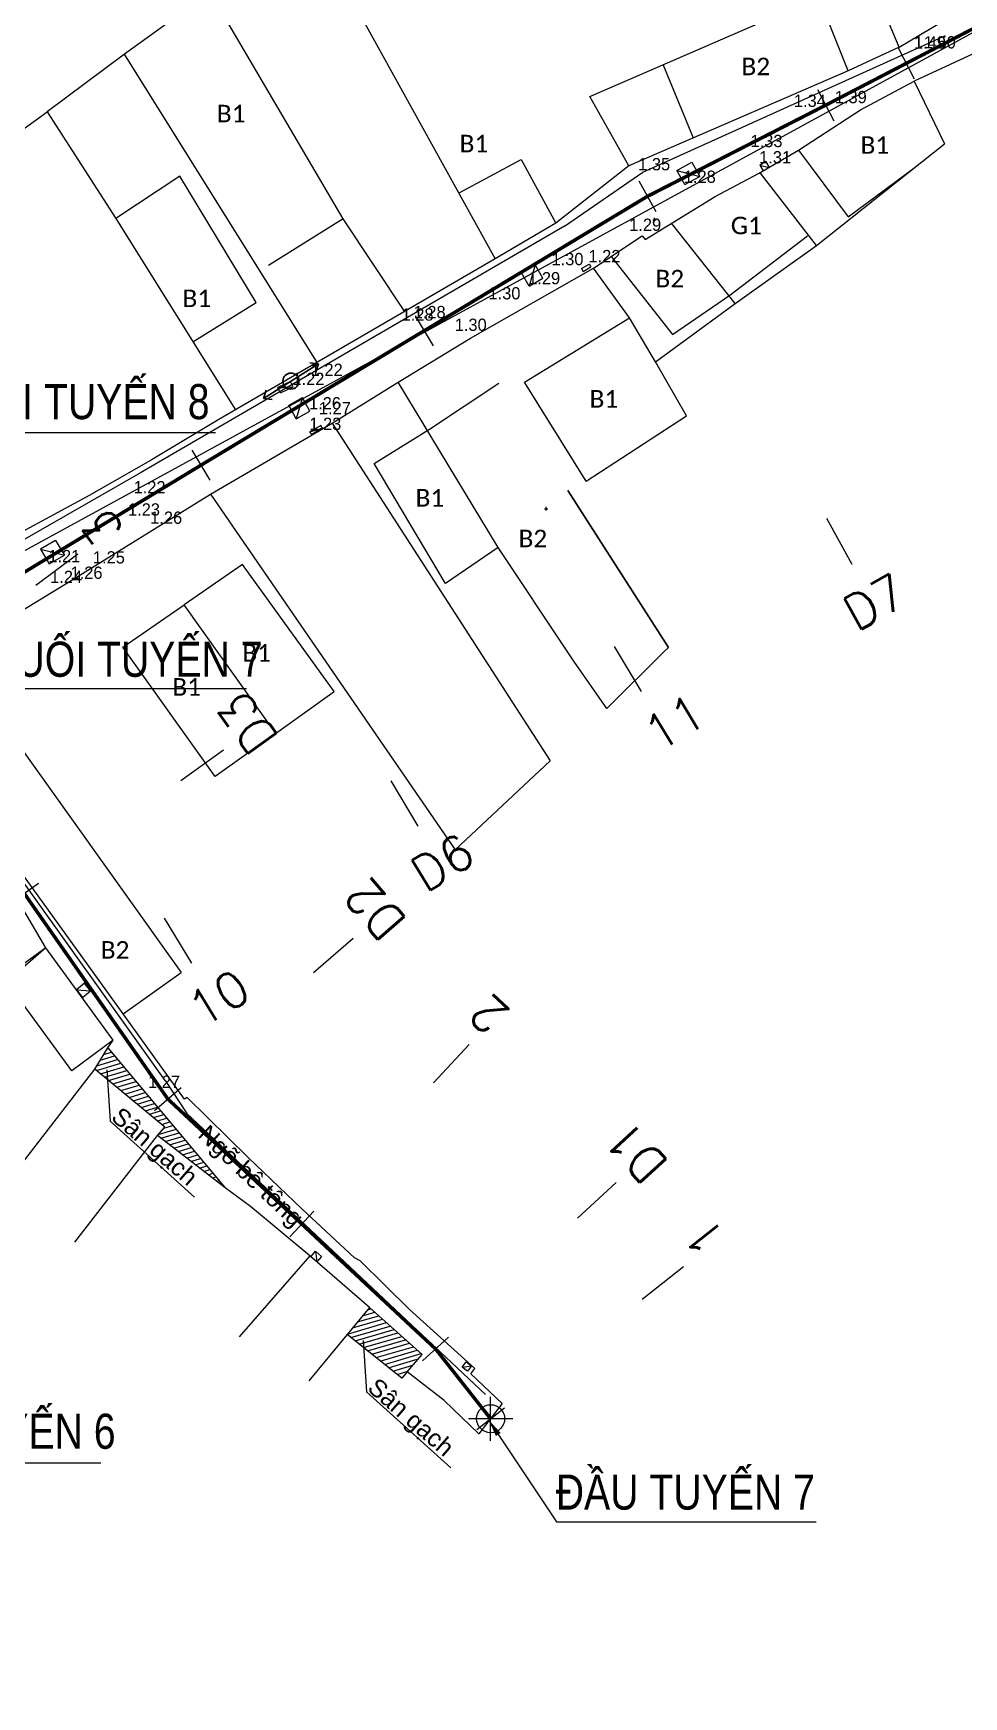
# Model space of a CAD drawing. Header units: metres. Extents: x 596935 to 599449, y 2303977 to 2305782.
# Drawn here: x 598299.3 to 598352.3, y 2304804.3 to 2304899.1 of the extents above; entities that cross this region are included whole.
import ezdxf

# ---------------------------------------------------------------- set-up
doc = ezdxf.new("R2010")
doc.units = ezdxf.units.M
doc.header["$MEASUREMENT"] = 0
doc.header["$PDMODE"] = 2
doc.header["$PDSIZE"] = 0.1
doc.linetypes.add('CENTERX2', pattern=[4, 2.5, -0.5, 0.5, -0.5])
doc.linetypes.add('HIDDEN', pattern=[0.375, 0.25, -0.125])
for name, color, linetype in [('Diep_Layer8', 8, 'Continuous'), ('duong', 3, 'Continuous'), ('DUONG DIEN', 20, 'Continuous'), ('DUONG NUOC', 2, 'Continuous'), ('ga', 5, 'Continuous'), ('GHI CHU', 7, 'Continuous'), ('NHA', 2, 'Continuous'), ('tram', 6, 'Continuous'), ('TUYEN', 7, 'Continuous')]:
    doc.layers.add(name, color=color, linetype=linetype)
for name, color, linetype, lineweight in [('LC Dim', 8, 'Continuous', 18), ('LC Khac', 4, 'Continuous', 9), ('LC MANH DUT', 35, 'HIDDEN', 5), ('LC Net manh', 239, 'Continuous', 5), ('LC Text2', 7, 'Continuous', 25), ('Level 10', 7, 'Continuous', 0)]:
    doc.layers.add(name, color=color, linetype=linetype, lineweight=lineweight)
doc.styles.add('ghi chu', font='arial.ttf')
doc.styles.add('Legend', font='calibri.ttf')
doc.styles.add('T2', font='', dxfattribs={"width": 0.8})
doc.styles.add('TENCOC', font='Vnromanc.shx')
doc.styles.get('T2').set_extended_font_data('.VnArialH')
doc.dimstyles.get("Standard").update_dxf_attribs({"dimtxt": 0.18, "dimasz": 0.18, "dimexe": 0.18, "dimexo": 0.0625, "dimgap": 0.09, "dimtad": 0, "dimtih": 1, "dimtoh": 1, "dimdec": 4, "dimzin": 0, "dimdsep": 46, "dimtxsty": 'Standard', "dimcen": 0.09, "dimadec": 0, "dimazin": 0, "dimtfac": 1, "dimtdec": 4, "dimtofl": 0, "dimtmove": 0, "dimatfit": 3, "dimfxl": 1, "dimtolj": 1, "dimtzin": 0, "dimarcsym": 0})

# ---------------------------------------------------------------- blocks, each defined once
blk = doc.blocks.new('dj')
at = {"layer": 'Diep_Layer8', "color": 6}
blk.add_line((598291.756, 2304639.493), (598295.458, 2304639.493), dxfattribs=at)
for points in [[(598292.139, 2304639.811), (598291.756, 2304639.493)], [(598295.074, 2304639.811), (598295.458, 2304639.493)], [(598292.139, 2304639.175), (598291.756, 2304639.493)], [(598295.074, 2304639.175), (598295.458, 2304639.493)]]:
    blk.add_lwpolyline(points, dxfattribs=at)
blk.add_circle((598293.607, 2304639.493), 0.459, dxfattribs=at)
blk = doc.blocks.new('bu lon')
at = {"layer": 'LC Khac', "color": 9}
for p, q in [((0, -0.786), (0, 0.786)), ((0.786, 0), (-0.786, 0))]:
    blk.add_line(p, q, dxfattribs=at)
at = {"layer": 'LC Khac', "color": 7}
blk.add_circle((0, 0), 0.5, dxfattribs=at)
blk = doc.blocks.new('MM')
at = {"layer": 'LC Khac', "xscale": 2.289702860291335, "yscale": 2.289702860291335, "zscale": 2.289702860291335}
blk.add_blockref('bu lon', (0, 0), dxfattribs=at)
blk = doc.blocks.new('COCTRENTUYEN')
at = {"layer": 'TUYEN', "color": 2, "lineweight": 0}
for p, q in [((140.165, 252.237), (141.087, 250.462)), ((129.984, 247.03), (130.955, 245.282)), ((117.219, 239.347), (118.251, 237.633)), ((104.485, 231.68), (105.516, 229.967)), ((140.671, 227.801), (142.128, 225.179)), ((128.566, 220.499), (130.114, 217.928)), ((115.832, 212.832), (117.379, 210.262)), ((94.128, 205.837), (95.751, 207.006)), ((102.925, 205.01), (104.48, 202.444)), ((102.37, 194.048), (103.881, 195.359)), ((110.074, 186.848), (111.439, 188.31)), ((117.651, 179.778), (119.123, 181.133)), ((120.742, 175.858), (122.312, 177.097))]:
    blk.add_line(p, q, dxfattribs=at)
at = {"layer": 'TUYEN', "color": 3, "lineweight": 0}
for p, q in [((95.592, 223.996), (98.001, 225.785)), ((103.866, 212.85), (106.3, 214.604)), ((111.433, 201.913), (113.699, 203.879)), ((118.263, 195.62), (120.31, 197.813)), ((126.481, 187.904), (128.689, 189.936)), ((130.162, 183.291), (132.517, 185.15))]:
    blk.add_line(p, q, dxfattribs=at)
at = {"layer": 'TUYEN', "color": 1, "linetype": 'CENTERX2', "lineweight": 40, "const_width": 0.2}
blk.add_lwpolyline([(0, 0), (9.335, 34.537), (26.361, 91.654), (41.922, 141.269), (44.533, 156.907), (53.429, 191.269, -0.195591), (64.674, 206.384), (105.001, 230.823), (130.469, 246.156), (140.626, 251.349), (151.397, 256.94)], format="xyb", dxfattribs=at)
at = {"layer": 'TUYEN', "color": 2, "lineweight": 0, "flags": 128}
blk.add_lwpolyline([(144.758, 254.621), (145.68, 252.846)], dxfattribs=at)
at = {"layer": 'TUYEN', "color": 1, "linetype": 'CENTERX2', "lineweight": 40, "const_width": 0.2}
blk.add_lwpolyline([(121.527, 176.477), (118.387, 180.456), (103.125, 194.703), (94.94, 206.421), (86.76, 217.439)], dxfattribs=at)
at = {"layer": 'LC MANH DUT', "xscale": 0.6987324145411622, "yscale": 0.6987324145411622, "zscale": 0.6987324145411622, "rotation": 359.999216292062}
blk.add_blockref('MM', (121.527, 176.477, 0), dxfattribs=at)
at = {"layer": 'LC Text2', "style": 'T2', "width": 0.8}
for s, p in [('cuèi tuyÕn 8', (89.856, 233.453, 0)), ('cuèi tuyÕn 7', (92.88, 218.77, 0)), ('®Çu tuyÕn 6', (85.37, 174.764)), ('®Çu tuyÕn 7', (125.24, 171.296, 0))]:
    blk.add_text(s, height=2, rotation=0.00078, dxfattribs=at).set_placement(p)
at = {"layer": 'TUYEN', "color": 3, "lineweight": 0, "style": 'TENCOC'}
for s, rotation, p in [('3', 126.59122, (100.707, 227.172)), ('D3', 125.76318, (109.507, 215.285)), ('D2', 130.95182, (116.831, 204.847)), ('2', 136.96852, (122.723, 199.665)), ('D1', 132.62252, (131.743, 191.048)), ('1', 128.27652, (135.071, 186.756))]:
    blk.add_text(s, height=2, rotation=rotation, dxfattribs=at).set_placement(p)
at = {"layer": 'TUYEN', "color": 2, "lineweight": 0, "style": 'TENCOC'}
for s, rotation, p in [('D7', 29.0645, (142.372, 221.31)), ('11', 31.04939, (131.062, 214.414)), ('D6', 31.04939, (117.797, 206.428)), ('10', 31.21767, (105.072, 198.71))]:
    blk.add_text(s, height=2, rotation=rotation, dxfattribs=at).set_placement(p)
at = {"layer": 'LC Dim', "lineweight": 0}
for points in [[(87.823, 223.664), (89.903, 232.695), (105.84, 232.695)], [(87.563, 218.035), (92.927, 218.106), (107.604, 218.106)], [(81.541, 179.78, 0), (85.417, 173.963, 0), (99.303, 173.963, 0)], [(121.411, 176.414), (125.287, 170.598), (140.091, 170.598)]]:
    blk.add_leader(points, dimstyle='Standard', override={"dimasz": 1, "dimgap": 0.09, "dimtad": 0, "dimdsep": 0, "dimtix": 1, "dimlwd": 0, "dimlwe": 0}, dxfattribs=at)

msp = doc.modelspace()

# ---------------------------------------------------------------- hatches: boundary and pattern name
at = {"layer": 'DUONG DIEN', "linetype": 'Continuous', "lineweight": 0}
h = msp.add_hatch(dxfattribs=at)
h.set_pattern_fill('ANSI31', color=256, scale=2, angle=151.40021)
h.set_pattern_definition([(196.400213, (599619.0397, 2305247.4362), (0.070586256, -0.23982823), [])])
h.paths.add_polyline_path([(598302.793, 2304840.077), (598306.795, 2304836.771), (598306.362, 2304836.289), (598310.224, 2304833.306), (598303.532, 2304841.288)])
h.paths.add_polyline_path([(598308.26, 2304835.437), (598308.037, 2304835.559), (598307.98, 2304835.453), (598308.202, 2304835.332)], flags=24)
h.paths.add_polyline_path([(598308.309, 2304835.545), (598308.075, 2304835.673), (598308.018, 2304835.567), (598308.252, 2304835.44)], flags=24)
h.paths.add_polyline_path([(598308.306, 2304835.686), (598308.13, 2304835.782), (598308.073, 2304835.677), (598308.249, 2304835.581)], flags=25)
h.paths.add_polyline_path([(598310.217, 2304833.418), (598310.006, 2304833.533), (598309.949, 2304833.427), (598310.159, 2304833.312)], flags=9)
h.paths.add_polyline_path([(598306.788, 2304836.883), (598306.542, 2304837.017), (598306.485, 2304836.911), (598306.731, 2304836.777)], flags=24)
h.paths.add_polyline_path([(598306.785, 2304837.024), (598306.703, 2304837.068), (598306.645, 2304836.963), (598306.727, 2304836.918)], flags=24)
h = msp.add_hatch(dxfattribs=at)
h.set_pattern_fill('ANSI31', color=256, scale=2, angle=151.40021)
h.set_pattern_definition([(196.400213078, (0, 0), (0.070586256112, -0.239828231132), [])])
h.paths.add_polyline_path([(598318.46, 2304826.486), (598317.177, 2304824.94), (598320.3, 2304822.456), (598320.598, 2304822.811), (598321.449, 2304823.811)])

# ---------------------------------------------------------------- linework, layer by layer
at = {"layer": 'duong', "color": 4, "linetype": 'Continuous', "lineweight": 0}
for p, q in [((598348.645, 2304898.325), (598354.633, 2304901.889)), ((598355.809, 2304899.321), (598349.501, 2304896.386)), ((598348.645, 2304898.325), (598345.749, 2304896.977)), ((598345.749, 2304896.977), (598333.246, 2304891.556)), ((598346.451, 2304894.763), (598349.501, 2304896.386)), ((598342.904, 2304892.45), (598346.451, 2304894.763)), ((598340.637, 2304891.126), (598342.904, 2304892.45)), ((598333.246, 2304891.556), (598329.072, 2304888.298)), ((598338.17, 2304889.811), (598340.637, 2304891.126)), ((598334.163, 2304887.366), (598338.17, 2304889.811)), ((598329.072, 2304888.298), (598325.614, 2304886.255)), ((598331.219, 2304885.731), (598333.994, 2304887.569)), ((598333.994, 2304887.569), (598334.163, 2304887.366)), ((598325.614, 2304886.255), (598321.668, 2304883.962)), ((598324.219, 2304881.734), (598331.219, 2304885.731)), ((598321.668, 2304883.962), (598309.874, 2304877.111)), ((598320.082, 2304879.234), (598324.219, 2304881.734)), ((598316.331, 2304876.896), (598320.082, 2304879.234)), ((598309.874, 2304877.111), (598306.07, 2304874.823)), ((598309.391, 2304872.841), (598316.331, 2304876.896)), ((598306.07, 2304874.823), (598302.508, 2304872.797)), ((598302.508, 2304872.797), (598292.115, 2304867.18)), ((598301.446, 2304867.917), (598309.391, 2304872.841)), ((598294.683, 2304863.818), (598301.446, 2304867.917)), ((598304.413, 2304843.233), (598292.233, 2304860.069)), ((598299.994, 2304846.993), (598298.127, 2304850.198)), ((598303.85, 2304841.731), (598299.994, 2304846.993)), ((598307.908, 2304838.359), (598304.413, 2304843.233)), ((598303.532, 2304841.288), (598303.85, 2304841.731)), ((598302.793, 2304840.077), (598303.532, 2304841.288)), ((598303.532, 2304841.288), (598310.224, 2304833.306)), ((598306.795, 2304836.771), (598302.793, 2304840.077)), ((598308.067, 2304838.455), (598307.908, 2304838.359)), ((598311.532, 2304835.041), (598308.067, 2304838.455)), ((598306.362, 2304836.289), (598306.795, 2304836.771)), ((598310.224, 2304833.306), (598306.362, 2304836.289)), ((598314.605, 2304832.11), (598311.532, 2304835.041)), ((598311.673, 2304832.247), (598310.224, 2304833.306)), ((598315.054, 2304829.424), (598311.673, 2304832.247)), ((598317.601, 2304829.312), (598314.605, 2304832.11)), ((598318.46, 2304826.486), (598315.054, 2304829.424)), ((598317.92, 2304829.149), (598317.601, 2304829.312)), ((598320.728, 2304826.365), (598317.92, 2304829.149)), ((598321.449, 2304823.811), (598318.46, 2304826.486)), ((598324.455, 2304823.012), (598320.728, 2304826.365)), ((598320.598, 2304822.811), (598321.449, 2304823.811)), ((598322.72, 2304821.183), (598320.598, 2304822.811)), ((598324.238, 2304822.696), (598324.455, 2304823.012)), ((598326.025, 2304821.009), (598324.238, 2304822.696)), ((598324.693, 2304819.284), (598322.72, 2304821.183)), ((598326.025, 2304821.009), (598324.693, 2304819.284))]:
    msp.add_line(p, q, dxfattribs=at)
at = {"layer": 'DUONG NUOC', "linetype": 'Continuous', "lineweight": 0, "flags": 128}
for points in [[(598329.572, 2304888.118), (598334.03, 2304891.199), (598351.293, 2304898.99)], [(598329.572, 2304888.118), (598305.398, 2304874.059), (598291.124, 2304865.895), (598261.726, 2304847.35), (598256.09, 2304836.468), (598250.121, 2304812.444), (598241.139, 2304781.324)], [(598306.8, 2304839.418), (598288.8, 2304864.582)], [(598306.8, 2304839.418), (598308.035, 2304837.554), (598325.07, 2304821.518)]]:
    msp.add_lwpolyline(points, dxfattribs=at)
at = {"layer": 'ga', "linetype": 'Continuous', "lineweight": 0}
for p, q in [((598335.971, 2304891.302), (598336.83, 2304891.767)), ((598336.427, 2304890.495), (598335.971, 2304891.302)), ((598335.974, 2304891.303), (598337.285, 2304890.961)), ((598340.703, 2304891.598), (598341.238, 2304891.477)), ((598336.427, 2304890.495), (598337.285, 2304890.961)), ((598327.901, 2304885.911), (598327.551, 2304884.711)), ((598330.536, 2304885.71), (598330.975, 2304885.964)), ((598330.63, 2304885.546), (598331.068, 2304885.8)), ((598313.194, 2304878.909), (598314.096, 2304878.964)), ((598314.632, 2304878.361), (598314.271, 2304877.138)), ((598315.059, 2304876.403), (598315.784, 2304876.613)), ((598299.693, 2304869.714), (598301.061, 2304869.363)), ((598301.75, 2304844.597), (598302.558, 2304844.535)), ((598315.054, 2304829.424), (598311.027, 2304824.811)), ((598315.367, 2304829.692), (598315.452, 2304829.08)), ((598318.46, 2304826.486), (598314.995, 2304822.314)), ((598323.73, 2304823.086), (598324.278, 2304823.166))]:
    msp.add_line(p, q, dxfattribs=at)
at = {"layer": 'ga', "linetype": 'Continuous', "lineweight": 0, "flags": 128}
for points in [[(598336.83, 2304891.767), (598337.285, 2304890.961)], [(598340.703, 2304891.598), (598341.031, 2304891.831), (598341.238, 2304891.477)], [(598340.703, 2304891.598), (598340.892, 2304891.274)], [(598327.113, 2304885.46), (598327.901, 2304885.911)], [(598327.551, 2304884.711), (598327.113, 2304885.46)], [(598328.339, 2304885.162), (598327.901, 2304885.911)], [(598330.536, 2304885.71), (598330.63, 2304885.546)], [(598330.975, 2304885.964), (598331.068, 2304885.8)], [(598327.551, 2304884.711), (598328.339, 2304885.162)], [(598313.194, 2304878.908), (598313.194, 2304878.909)], [(598313.194, 2304878.909), (598313.195, 2304878.909)], [(598314.096, 2304878.964), (598313.948, 2304879.271), (598313.235, 2304878.929)], [(598313.383, 2304878.621), (598313.235, 2304878.929)], [(598313.383, 2304878.621), (598314.096, 2304878.964)], [(598313.844, 2304877.907), (598314.632, 2304878.361)], [(598314.271, 2304877.138), (598313.847, 2304877.915)], [(598315.056, 2304877.585), (598314.632, 2304878.361)], [(598314.271, 2304877.138), (598315.056, 2304877.585)], [(598315.672, 2304876.77), (598315.059, 2304876.403)], [(598315.17, 2304876.246), (598315.059, 2304876.403)], [(598315.784, 2304876.613), (598315.17, 2304876.246)], [(598315.784, 2304876.613), (598315.672, 2304876.77)], [(598300.559, 2304870.206), (598299.693, 2304869.714)], [(598300.559, 2304870.206), (598301.061, 2304869.363)], [(598299.693, 2304869.714), (598300.194, 2304868.871)], [(598300.194, 2304868.871), (598301.061, 2304869.363)]]:
    msp.add_lwpolyline(points, dxfattribs=at)
at = {"layer": 'ga', "linetype": 'Continuous', "lineweight": 0}
for points in [[(598302.558, 2304844.535), (598302.207, 2304844.968), (598301.75, 2304844.597), (598302.101, 2304844.165)], [(598315.452, 2304829.08), (598315.101, 2304829.383), (598315.367, 2304829.692), (598315.719, 2304829.389)], [(598324.044, 2304822.852), (598323.732, 2304823.085), (598323.965, 2304823.398), (598324.278, 2304823.166)]]:
    msp.add_lwpolyline(points, close=True, dxfattribs=at)
at = {"layer": 'Level 10', "color": 8, "linetype": 'ByBlock', "lineweight": 13}
for p, q in [((598348.645, 2304898.325), (598344.75, 2304907.587)), ((598315.27, 2304904.99), (598325.614, 2304886.255)), ((598331.02, 2304895.52), (598346.96, 2304902.44)), ((598309.34, 2304901.43), (598304.49, 2304897.92)), ((598316.95, 2304888.54), (598309.51, 2304901.22)), ((598304.49, 2304897.92), (598300.08, 2304894.65)), ((598315.465, 2304880.358), (598304.49, 2304897.92)), ((598333.246, 2304891.556), (598331.02, 2304895.52)), ((598295.4, 2304891.27), (598300.08, 2304894.65)), ((598300.08, 2304894.65), (598304, 2304888.56)), ((598343.93, 2304887.03), (598351.244, 2304892.808)), ((598327.1, 2304891.92), (598329.072, 2304888.298)), ((598343.93, 2304887.03), (598340.75, 2304891.15)), ((598304, 2304888.56), (598310.814, 2304877.657)), ((598320.45, 2304883.28), (598316.95, 2304888.54)), ((598339.31, 2304883.72), (598335.67, 2304888.286)), ((598339.31, 2304883.72), (598343.93, 2304887.03)), ((598333.28, 2304882.89), (598331.219, 2304885.731)), ((598334.76, 2304880.4), (598339.31, 2304883.72)), ((598334.76, 2304880.4), (598333.28, 2304882.89)), ((598336.53, 2304877.31), (598334.76, 2304880.4)), ((598325.79, 2304869.8), (598320.082, 2304879.234)), ((598316.331, 2304876.896), (598328.75, 2304857.65)), ((598330.81, 2304873.59), (598336.53, 2304877.31)), ((598335.51, 2304864.1), (598329.76, 2304873.05)), ((598329.76, 2304873.05), (598335.51, 2304864.1)), ((598309.391, 2304872.841), (598323.33, 2304852.58)), ((598329.76, 2304863.84), (598325.79, 2304869.8)), ((598307.878, 2304866.539), (598313.096, 2304859.207)), ((598330.1, 2304863.33), (598329.76, 2304863.84)), ((598335.25, 2304863.87), (598331.98, 2304860.63)), ((598335.51, 2304864.1), (598335.25, 2304863.87)), ((598331.98, 2304860.63), (598330.1, 2304863.33)), ((598296.42, 2304861.39), (598307.72, 2304845.58)), ((598328.75, 2304857.65), (598323.33, 2304852.58)), ((598299.994, 2304846.993), (598294.441, 2304842.946)), ((598301.482, 2304839.976), (598297.626, 2304845.267)), ((598297.64, 2304833.405), (598302.793, 2304840.077)), ((598301.662, 2304830.203), (598306.362, 2304836.289))]:
    msp.add_line(p, q, dxfattribs=at)
at = {"layer": 'Level 10', "color": 8, "linetype": 'ByBlock', "lineweight": 0}
for p, q in [((598345.749, 2304896.977), (598344.07, 2304901.19)), ((598336.919, 2304893.149), (598335.2, 2304897.33)), ((598349.501, 2304896.386), (598351.244, 2304892.808)), ((598342.904, 2304892.45), (598345.75, 2304888.65)), ((598323.57, 2304890.02), (598327.1, 2304891.92)), ((598345.75, 2304888.65), (598349.48, 2304891.43)), ((598307.65, 2304890.98), (598304, 2304888.56)), ((598312, 2304883.78), (598307.65, 2304890.98)), ((598316.95, 2304888.54), (598312.69, 2304885.88)), ((598338.99, 2304884.2), (598343.42, 2304887.58)), ((598332.24, 2304886.39), (598335.72, 2304881.95)), ((598308.38, 2304881.54), (598312, 2304883.78)), ((598335.72, 2304881.95), (598338.99, 2304884.2)), ((598327.29, 2304879.23), (598333.28, 2304882.89)), ((598321.88, 2304876.56), (598325.83, 2304879.18)), ((598330.81, 2304873.59), (598327.29, 2304879.23)), ((598318.73, 2304874.59), (598321.88, 2304876.56)), ((598322.78, 2304867.76), (598318.73, 2304874.59)), ((598325.79, 2304869.8), (598322.78, 2304867.76)), ((598311.21, 2304868.84), (598307.88, 2304866.54)), ((598316.45, 2304861.59), (598311.21, 2304868.84)), ((598304.39, 2304864.13), (598307.88, 2304866.54)), ((598309.65, 2304856.76), (598304.39, 2304864.13)), ((598313.1, 2304859.21), (598316.45, 2304861.59)), ((598313.1, 2304859.21), (598309.65, 2304856.76)), ((598299.994, 2304846.993), (598297.02, 2304844.41)), ((598304.413, 2304843.233), (598307.72, 2304845.58))]:
    msp.add_line(p, q, dxfattribs=at)
at = {"layer": 'Level 10', "color": 8, "linetype": 'Continuous', "lineweight": 0}
for p in [(598334.7, 2304888.49), (598328.53, 2304872.02)]:
    msp.add_point(p, dxfattribs=at)
at = {"layer": 'NHA', "linetype": 'Continuous', "lineweight": 0}
msp.add_line((598303.85, 2304841.731), (598301.482, 2304839.976), dxfattribs=at)
at = {"layer": 'NHA', "linetype": 'Continuous', "lineweight": 0, "flags": 128}
msp.add_lwpolyline([(598320.598, 2304822.811), (598320.3, 2304822.456), (598317.177, 2304824.94)], dxfattribs=at)
at = {"layer": 'tram', "linetype": 'Continuous', "lineweight": 0, "flags": 128}
msp.add_lwpolyline([(598292.007, 2304865.923), (598356.372, 2304901.097)], dxfattribs=at)

# ---------------------------------------------------------------- block references
at = {"layer": 'Diep_Layer8', "linetype": 'Continuous', "lineweight": 0, "rotation": 32.05699687046553}
msp.add_blockref('dj', (1314464.375, 34098.14), dxfattribs=at)
at = {"layer": 'LC Text2', "linetype": 'Continuous', "lineweight": 0}
msp.add_blockref('COCTRENTUYEN', (598203.833, 2304643.669), dxfattribs=at)

# ---------------------------------------------------------------- texts
at = {"layer": 'GHI CHU', "linetype": 'Continuous', "lineweight": 0, "char_height": 1, "attachment_point": 1, "style": 'ghi chu'}
for s, width, insert, rotation in [('\\pt3;Sân gạch', 6.49021, (598304.319, 2304837.989), 318.98229), ('\\pt3;Ngõ bê tông', 11.31849, (598309.305, 2304836.983), 316.32411), ('\\pt3;Sân gạch', 6.49021, (598318.932, 2304822.552), 318.98229)]:
    msp.add_mtext_dynamic_manual_height_columns(s, width=width, gutter_width=1, heights=[0], dxfattribs=dict(at, insert=insert, rotation=rotation))
at = {"layer": 'LC Net manh', "color": 8}
for s, p in [('1.49', (598349.495, 2304898.246)), ('1.50', (598350.059, 2304898.253)), ('1.39', (598344.982, 2304895.133)), ('1.34', (598342.65, 2304894.924)), ('1.33', (598340.179, 2304892.629)), ('1.35', (598333.774, 2304891.307)), ('1.31', (598340.669, 2304891.701)), ('1.28', (598336.377, 2304890.593)), ('1.29', (598333.26, 2304887.855)), ('1.30', (598328.832, 2304885.897)), ('1.22', (598330.94, 2304886.068)), ('1.29', (598327.501, 2304884.808)), ('1.30', (598325.239, 2304883.95)), ('1.28', (598320.285, 2304882.739)), ('1.28', (598320.973, 2304882.877)), ('1.30', (598323.314, 2304882.154)), ('1.22', (598314.062, 2304879.067)), ('1.22', (598315.105, 2304879.587)), ('1.26', (598315.006, 2304877.682)), ('1.27', (598315.571, 2304877.398)), ('1.23', (598315.025, 2304876.507)), ('1.22', (598305.006, 2304872.892)), ('1.23', (598304.688, 2304871.626)), ('1.26', (598305.952, 2304871.158)), ('1.21', (598300.144, 2304868.968)), ('1.25', (598302.686, 2304868.896)), ('1.24', (598300.248, 2304867.784)), ('1.26', (598301.411, 2304868.021)), ('1.27', (598305.832, 2304839.007))]:
    msp.add_text(s, height=0.7, dxfattribs=at).set_placement(p)
at = {"layer": 'Level 10', "color": 8, "linetype": 'Continuous', "lineweight": 13, "style": 'Legend'}
for s, p in [('B2', (598339.658, 2304896.728)), ('B1', (598309.75, 2304894.04)), ('B1', (598323.59, 2304892.33)), ('B1', (598346.448, 2304892.249)), ('G1', (598339.052, 2304887.663)), ('B2', (598334.756, 2304884.635)), ('B1', (598307.79, 2304883.51)), ('B1', (598331, 2304877.78)), ('B1', (598321.08, 2304872.14)), ('B2', (598326.95, 2304869.82)), ('B1', (598311.2, 2304863.3)), ('B1', (598307.21, 2304861.36)), ('B2', (598303.13, 2304846.37))]:
    msp.add_text(s, height=1, dxfattribs=at).set_placement(p)

# ---------------------------------------------------------------- leaders
at = {"layer": 'DUONG DIEN', "linetype": 'Continuous', "lineweight": 0}
for points in [[(598303.482, 2304840.039), (598303.665, 2304837.11), (598308.482, 2304832.778)], [(598318.094, 2304824.602), (598318.278, 2304821.673), (598323.095, 2304817.341)]]:
    msp.add_leader(points, dimstyle='Standard', override={"dimgap": 0.09, "dimtad": 0, "dimdsep": 0, "dimtix": 1, "dimlwd": 0, "dimlwe": 0}, dxfattribs=at)

doc.saveas('drawing.dxf')
